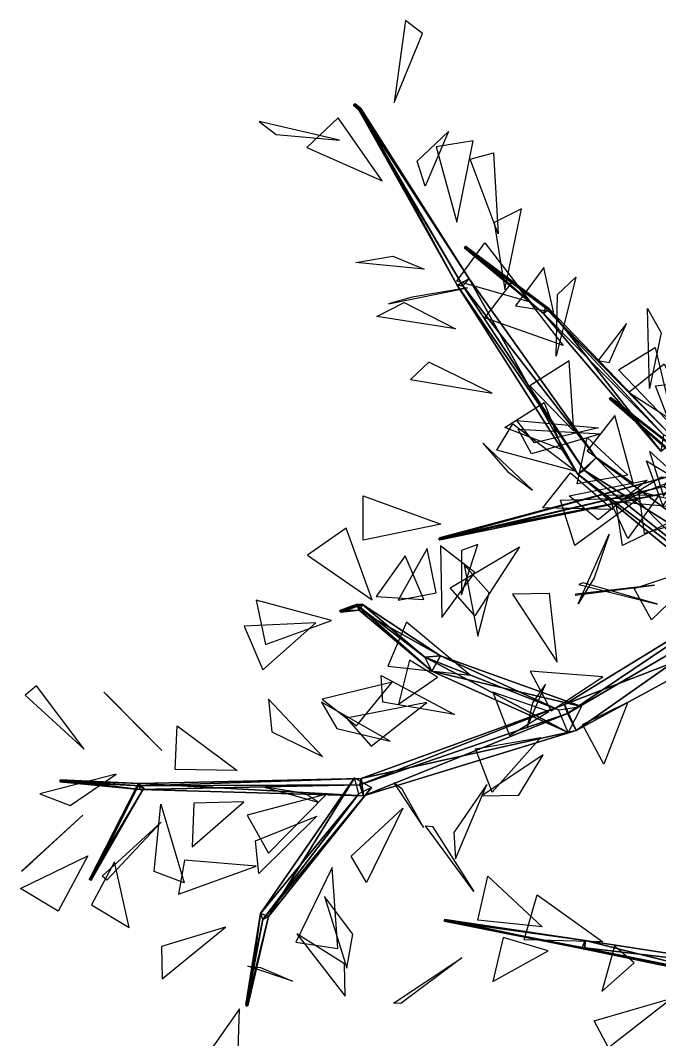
# Model space of a CAD drawing. Extents: x -154 to 171, y -158 to 169.
# Drawn here: x -153.9 to -113.8, y -48.7 to 15.3 of the extents above; entities that cross this region are included whole.
import ezdxf

# ---------------------------------------------------------------- set-up
doc = ezdxf.new("R2010")
doc.units = 0
doc.layers.add('Branches', color=15, linetype='CONTINUOUS')
doc.layers.add('Leaves', color=3, linetype='CONTINUOUS')

msp = doc.modelspace()

# ---------------------------------------------------------------- linework, layer by layer
at = {"layer": 'Branches', "color": 15}
for points in [[(-132.898514, 10.093814, 172.941772), (-132.997192, 10.018174, 172.979385), (-132.672714, 9.727954, 173.294464)], [(-132.997192, 10.018174, 172.979385), (-132.898514, 10.093814, 172.941772), (-132.928101, 9.987109, 172.873856)], [(-132.997192, 10.018174, 172.979385), (-132.592896, 9.695518, 173.163025), (-132.672714, 9.727954, 173.294464)], [(-132.997192, 10.018174, 172.979385), (-132.928101, 9.987109, 172.873856), (-132.592896, 9.695518, 173.163025)], [(-132.928101, 9.987109, 172.873856), (-132.898514, 10.093814, 172.941772), (-132.542648, 9.808167, 173.257767)], [(-132.928101, 9.987109, 172.873856), (-132.542648, 9.808167, 173.257767), (-132.592896, 9.695518, 173.163025)], [(-132.898514, 10.093814, 172.941772), (-132.672714, 9.727954, 173.294464), (-132.542648, 9.808167, 173.257767)], [(-132.542648, 9.808167, 173.257767), (-132.672714, 9.727954, 173.294464), (-126.478149, -1.310099, 179.433731)], [(-132.672714, 9.727954, 173.294464), (-126.133034, -1.35319, 178.631485), (-126.478149, -1.310099, 179.433731)], [(-132.672714, 9.727954, 173.294464), (-132.592896, 9.695518, 173.163025), (-126.133034, -1.35319, 178.631485)], [(-132.592896, 9.695518, 173.163025), (-132.542648, 9.808167, 173.257767), (-125.729919, -0.897912, 179.247162)], [(-132.592896, 9.695518, 173.163025), (-125.729919, -0.897912, 179.247162), (-126.133034, -1.35319, 178.631485)], [(-132.542648, 9.808167, 173.257767), (-126.478149, -1.310099, 179.433731), (-125.729919, -0.897912, 179.247162)], [(-126.018875, 1.035467, 216.641647), (-125.980827, 1.130406, 216.561554), (-120.929146, -2.726, 214.10881)], [(-126.018875, 1.035467, 216.641647), (-125.932137, 1.123441, 216.681793), (-125.980827, 1.130406, 216.561554)], [(-125.932137, 1.123441, 216.681793), (-126.018875, 1.035467, 216.641647), (-121.055916, -3.090911, 214.393692)], [(-126.018875, 1.035467, 216.641647), (-120.929146, -2.726, 214.10881), (-121.055916, -3.090911, 214.393692)], [(-125.980827, 1.130406, 216.561554), (-120.697571, -2.796555, 214.517532), (-120.929146, -2.726, 214.10881)], [(-125.980827, 1.130406, 216.561554), (-125.932137, 1.123441, 216.681793), (-120.697571, -2.796555, 214.517532)], [(-125.932137, 1.123441, 216.681793), (-121.055916, -3.090911, 214.393692), (-120.697571, -2.796555, 214.517532)], [(-125.729919, -0.897912, 179.247162), (-126.478149, -1.310099, 179.433731), (-118.885429, -13.187227, 181.208481)], [(-126.133034, -1.35319, 178.631485), (-125.729919, -0.897912, 179.247162), (-117.740746, -12.155353, 180.81076)], [(-125.729919, -0.897912, 179.247162), (-118.885429, -13.187227, 181.208481), (-117.740746, -12.155353, 180.81076)], [(-126.478149, -1.310099, 179.433731), (-118.503952, -12.945934, 179.682205), (-118.885429, -13.187227, 181.208481)], [(-126.478149, -1.310099, 179.433731), (-126.133034, -1.35319, 178.631485), (-118.503952, -12.945934, 179.682205)], [(-126.133034, -1.35319, 178.631485), (-117.740746, -12.155353, 180.81076), (-118.503952, -12.945934, 179.682205)], [(-121.055916, -3.090911, 214.393692), (-120.929146, -2.726, 214.10881), (-113.510384, -10.707273, 205.531906)], [(-120.697571, -2.796555, 214.517532), (-121.055916, -3.090911, 214.393692), (-113.67408, -11.751442, 206.094269)], [(-121.055916, -3.090911, 214.393692), (-113.510384, -10.707273, 205.531906), (-113.67408, -11.751442, 206.094269)], [(-120.929146, -2.726, 214.10881), (-112.742416, -11.0505, 206.366333), (-113.510384, -10.707273, 205.531906)], [(-120.929146, -2.726, 214.10881), (-120.697571, -2.796555, 214.517532), (-112.742416, -11.0505, 206.366333)], [(-120.697571, -2.796555, 214.517532), (-113.67408, -11.751442, 206.094269), (-112.742416, -11.0505, 206.366333)], [(-116.908081, -8.412162, 269.948944), (-116.808662, -8.369725, 270.020996), (-110.81102, -13.088348, 264.948029)], [(-116.808662, -8.369725, 270.020996), (-116.908081, -8.412162, 269.948944), (-116.871216, -8.478588, 270.054321)], [(-116.871216, -8.478588, 270.054321), (-116.908081, -8.412162, 269.948944), (-111.270798, -13.284606, 264.614868)], [(-116.908081, -8.412162, 269.948944), (-110.81102, -13.088348, 264.948029), (-111.270798, -13.284606, 264.614868)], [(-116.808662, -8.369725, 270.020996), (-116.871216, -8.478588, 270.054321), (-111.100304, -13.591803, 265.102203)], [(-116.871216, -8.478588, 270.054321), (-111.270798, -13.284606, 264.614868), (-111.100304, -13.591803, 265.102203)], [(-116.808662, -8.369725, 270.020996), (-111.100304, -13.591803, 265.102203), (-110.81102, -13.088348, 264.948029)], [(-117.740746, -12.155353, 180.81076), (-118.885429, -13.187227, 181.208481), (-107.958099, -22.160564, 181.528549)], [(-118.503952, -12.945934, 179.682205), (-117.740746, -12.155353, 180.81076), (-106.571274, -20.396481, 180.952286)], [(-117.740746, -12.155353, 180.81076), (-107.958099, -22.160564, 181.528549), (-106.571274, -20.396481, 180.952286)], [(-127.634949, -17.272581, 259.764038), (-113.082962, -13.307942, 251.237717), (-113.494194, -13.962742, 250.585526)], [(-127.634949, -17.272581, 259.764038), (-127.597023, -17.191259, 259.857971), (-113.082962, -13.307942, 251.237717)], [(-127.597023, -17.191259, 259.857971), (-112.953278, -14.304193, 251.355591), (-113.082962, -13.307942, 251.237717)], [(-118.885429, -13.187227, 181.208481), (-118.503952, -12.945934, 179.682205), (-107.570152, -21.673189, 179.297119)], [(-118.885429, -13.187227, 181.208481), (-107.570152, -21.673189, 179.297119), (-107.958099, -22.160564, 181.528549)], [(-118.503952, -12.945934, 179.682205), (-106.571274, -20.396481, 180.952286), (-107.570152, -21.673189, 179.297119)], [(-127.564041, -17.316786, 259.863495), (-127.634949, -17.272581, 259.764038), (-113.494194, -13.962742, 250.585526)], [(-127.564041, -17.316786, 259.863495), (-113.494194, -13.962742, 250.585526), (-112.953278, -14.304193, 251.355591)], [(-127.597023, -17.191259, 259.857971), (-127.564041, -17.316786, 259.863495), (-112.953278, -14.304193, 251.355591)], [(-127.597023, -17.191259, 259.857971), (-127.634949, -17.272581, 259.764038), (-127.564041, -17.316786, 259.863495)], [(-119.727036, -27.669575, 179.985489), (-106.865608, -22.705267, 181.040604), (-108.055786, -20.511227, 181.536285)], [(-119.543098, -28.239017, 178.258652), (-119.727036, -27.669575, 179.985489), (-108.055786, -20.511227, 181.536285)], [(-119.543098, -28.239017, 178.258652), (-108.055786, -20.511227, 181.536285), (-107.178139, -21.013741, 179.201065)], [(-119.000374, -29.305088, 179.615219), (-119.543098, -28.239017, 178.258652), (-107.178139, -21.013741, 179.201065)], [(-119.000374, -29.305088, 179.615219), (-107.178139, -21.013741, 179.201065), (-106.865608, -22.705267, 181.040604)], [(-133.854889, -21.758207, 150.725754), (-132.631714, -21.728323, 156.015793), (-132.831879, -21.383699, 156.108246)], [(-133.728058, -21.754234, 150.697998), (-133.854889, -21.758207, 150.725754), (-132.831879, -21.383699, 156.108246)], [(-133.854889, -21.758207, 150.725754), (-133.786804, -21.8685, 150.717163), (-132.631714, -21.728323, 156.015793)], [(-133.854889, -21.758207, 150.725754), (-133.728058, -21.754234, 150.697998), (-133.786804, -21.8685, 150.717163)], [(-133.786804, -21.8685, 150.717163), (-132.438385, -21.373081, 155.996765), (-132.631714, -21.728323, 156.015793)], [(-133.786804, -21.8685, 150.717163), (-133.728058, -21.754234, 150.697998), (-132.438385, -21.373081, 155.996765)], [(-133.728058, -21.754234, 150.697998), (-132.831879, -21.383699, 156.108246), (-132.438385, -21.373081, 155.996765)], [(-132.438385, -21.373081, 155.996765), (-132.831879, -21.383699, 156.108246), (-128.514679, -24.684324, 169.154999)], [(-132.831879, -21.383699, 156.108246), (-128.073593, -25.582235, 168.637436), (-128.514679, -24.684324, 169.154999)], [(-132.831879, -21.383699, 156.108246), (-132.631714, -21.728323, 156.015793), (-128.073593, -25.582235, 168.637436)], [(-132.631714, -21.728323, 156.015793), (-132.438385, -21.373081, 155.996765), (-127.528221, -24.610285, 168.616409)], [(-132.631714, -21.728323, 156.015793), (-127.528221, -24.610285, 168.616409), (-128.073593, -25.582235, 168.637436)], [(-132.438385, -21.373081, 155.996765), (-128.514679, -24.684324, 169.154999), (-127.528221, -24.610285, 168.616409)], [(-119.727036, -27.669575, 179.985489), (-119.000374, -29.305088, 179.615219), (-106.865608, -22.705267, 181.040604)], [(-127.528221, -24.610285, 168.616409), (-128.514679, -24.684324, 169.154999), (-120.115112, -27.99465, 179.989548)], [(-128.514679, -24.684324, 169.154999), (-119.493378, -29.43273, 179.005951), (-120.115112, -27.99465, 179.989548)], [(-128.514679, -24.684324, 169.154999), (-128.073593, -25.582235, 168.637436), (-119.493378, -29.43273, 179.005951)], [(-128.073593, -25.582235, 168.637436), (-127.528221, -24.610285, 168.616409), (-118.66201, -27.786301, 178.863861)], [(-127.528221, -24.610285, 168.616409), (-120.115112, -27.99465, 179.989548), (-118.66201, -27.786301, 178.863861)], [(-128.073593, -25.582235, 168.637436), (-118.66201, -27.786301, 178.863861), (-119.493378, -29.43273, 179.005951)], [(-132.593796, -32.727497, 181.056915), (-119.727036, -27.669575, 179.985489), (-119.543098, -28.239017, 178.258652)], [(-132.593796, -32.727497, 181.056915), (-132.515717, -32.323944, 182.088379), (-119.727036, -27.669575, 179.985489)], [(-132.515717, -32.323944, 182.088379), (-119.000374, -29.305088, 179.615219), (-119.727036, -27.669575, 179.985489)], [(-132.36673, -33.406338, 181.890656), (-132.593796, -32.727497, 181.056915), (-119.543098, -28.239017, 178.258652)], [(-132.36673, -33.406338, 181.890656), (-119.543098, -28.239017, 178.258652), (-119.000374, -29.305088, 179.615219)], [(-132.515717, -32.323944, 182.088379), (-132.36673, -33.406338, 181.890656), (-119.000374, -29.305088, 179.615219)], [(-151.434265, -32.397591, 181.947678), (-151.438309, -32.5256, 181.925934), (-146.436798, -33.020939, 183.130661)], [(-151.434265, -32.397591, 181.947678), (-151.410172, -32.444069, 181.828796), (-151.438309, -32.5256, 181.925934)], [(-151.438309, -32.5256, 181.925934), (-151.410172, -32.444069, 181.828796), (-146.408951, -32.773785, 182.831497)], [(-151.438309, -32.5256, 181.925934), (-146.408951, -32.773785, 182.831497), (-146.436798, -33.020939, 183.130661)], [(-151.434265, -32.397591, 181.947678), (-146.436798, -33.020939, 183.130661), (-146.427475, -32.633812, 183.19838)], [(-151.410172, -32.444069, 181.828796), (-151.434265, -32.397591, 181.947678), (-146.427475, -32.633812, 183.19838)], [(-151.410172, -32.444069, 181.828796), (-146.427475, -32.633812, 183.19838), (-146.408951, -32.773785, 182.831497)], [(-146.427475, -32.633812, 183.19838), (-146.436798, -33.020939, 183.130661), (-132.36673, -33.406338, 181.890656)], [(-146.427475, -32.633812, 183.19838), (-132.36673, -33.406338, 181.890656), (-132.515717, -32.323944, 182.088379)], [(-146.408951, -32.773785, 182.831497), (-146.427475, -32.633812, 183.19838), (-132.515717, -32.323944, 182.088379)], [(-146.408951, -32.773785, 182.831497), (-132.515717, -32.323944, 182.088379), (-132.593796, -32.727497, 181.056915)], [(-138.836212, -40.801777, 172.014984), (-132.672653, -33.286858, 182.194733), (-132.939484, -32.282707, 181.50679)], [(-138.352417, -41.004429, 172.004303), (-138.836212, -40.801777, 172.014984), (-132.939484, -32.282707, 181.50679)], [(-138.352417, -41.004429, 172.004303), (-132.939484, -32.282707, 181.50679), (-131.864105, -32.88821, 181.334427)], [(-149.594711, -38.67662, 183.768433), (-149.60144, -38.655926, 183.8965), (-146.557587, -32.709293, 183.271057)], [(-149.60144, -38.655926, 183.8965), (-146.182678, -32.934372, 183.086395), (-146.557587, -32.709293, 183.271057)], [(-149.60144, -38.655926, 183.8965), (-149.49884, -38.717525, 183.845963), (-146.182678, -32.934372, 183.086395)], [(-149.594711, -38.67662, 183.768433), (-146.557587, -32.709293, 183.271057), (-146.532959, -32.784874, 182.803085)], [(-149.49884, -38.717525, 183.845963), (-149.594711, -38.67662, 183.768433), (-146.532959, -32.784874, 182.803085)], [(-149.49884, -38.717525, 183.845963), (-146.532959, -32.784874, 182.803085), (-146.182678, -32.934372, 183.086395)], [(-146.436798, -33.020939, 183.130661), (-132.593796, -32.727497, 181.056915), (-132.36673, -33.406338, 181.890656)], [(-146.436798, -33.020939, 183.130661), (-146.408951, -32.773785, 182.831497), (-132.593796, -32.727497, 181.056915)], [(-138.836212, -40.801777, 172.014984), (-138.70314, -41.194138, 172.336838), (-132.672653, -33.286858, 182.194733)], [(-138.70314, -41.194138, 172.336838), (-131.864105, -32.88821, 181.334427), (-132.672653, -33.286858, 182.194733)], [(-138.70314, -41.194138, 172.336838), (-138.352417, -41.004429, 172.004303), (-131.864105, -32.88821, 181.334427)], [(-149.594711, -38.67662, 183.768433), (-149.49884, -38.717525, 183.845963), (-149.60144, -38.655926, 183.8965)], [(-139.763626, -46.551941, 166.884384), (-138.70314, -41.194138, 172.336838), (-138.836212, -40.801777, 172.014984)], [(-139.638977, -46.58667, 166.895844), (-139.763626, -46.551941, 166.884384), (-138.836212, -40.801777, 172.014984)], [(-139.728775, -46.640705, 166.972595), (-138.352417, -41.004429, 172.004303), (-138.70314, -41.194138, 172.336838)], [(-139.728775, -46.640705, 166.972595), (-139.638977, -46.58667, 166.895844), (-138.352417, -41.004429, 172.004303)], [(-139.638977, -46.58667, 166.895844), (-138.836212, -40.801777, 172.014984), (-138.352417, -41.004429, 172.004303)], [(-139.763626, -46.551941, 166.884384), (-139.728775, -46.640705, 166.972595), (-138.70314, -41.194138, 172.336838)], [(-127.290039, -41.277382, 230.804611), (-127.260193, -41.178604, 230.883514), (-118.432045, -42.51247, 229.587799)], [(-127.274567, -41.298313, 230.931885), (-127.260193, -41.178604, 230.883514), (-127.290039, -41.277382, 230.804611)], [(-127.274567, -41.298313, 230.931885), (-127.290039, -41.277382, 230.804611), (-118.624466, -42.946659, 229.246338)], [(-127.290039, -41.277382, 230.804611), (-118.432045, -42.51247, 229.587799), (-118.624466, -42.946659, 229.246338)], [(-127.260193, -41.178604, 230.883514), (-127.274567, -41.298313, 230.931885), (-118.462166, -43.062199, 229.80278)], [(-127.274567, -41.298313, 230.931885), (-118.624466, -42.946659, 229.246338), (-118.462166, -43.062199, 229.80278)], [(-127.260193, -41.178604, 230.883514), (-118.462166, -43.062199, 229.80278), (-118.432045, -42.51247, 229.587799)], [(-118.624466, -42.946659, 229.246338), (-118.432045, -42.51247, 229.587799), (-106.208702, -44.385807, 223.216354)], [(-118.432045, -42.51247, 229.587799), (-118.462166, -43.062199, 229.80278), (-106.007782, -45.629787, 223.5681)], [(-118.432045, -42.51247, 229.587799), (-106.007782, -45.629787, 223.5681), (-106.208702, -44.385807, 223.216354)], [(-118.462166, -43.062199, 229.80278), (-118.624466, -42.946659, 229.246338), (-106.670883, -45.343212, 222.477341)], [(-118.624466, -42.946659, 229.246338), (-106.208702, -44.385807, 223.216354), (-106.670883, -45.343212, 222.477341)], [(-118.462166, -43.062199, 229.80278), (-106.670883, -45.343212, 222.477341), (-106.007782, -45.629787, 223.5681)], [(-139.763626, -46.551941, 166.884384), (-139.638977, -46.58667, 166.895844), (-139.728775, -46.640705, 166.972595)]]:
    msp.add_3dface(points, dxfattribs=at)
at = {"layer": 'Leaves', "color": 3}
for points in [[(-130.43396, 10.186909, 173.954483), (-128.669647, 14.527677, 171.653397), (-129.723724, 15.344069, 174.340851)], [(-133.882233, 7.802757, 173.326248), (-138.924011, 8.982954, 172.664703), (-137.869934, 8.166562, 169.977249)], [(-131.194641, 5.259194, 177.546799), (-133.962143, 9.212573, 179.537201), (-135.926392, 7.351425, 178.241867)], [(-128.486511, 4.922653, 173.923721), (-128.996475, 6.490237, 168.970688), (-127.032227, 8.351385, 170.266022)], [(-126.496857, 2.662751, 179.444992), (-125.467537, 7.780256, 179.40448), (-127.800598, 7.384787, 181.248505)], [(-123.903969, 1.928972, 215.305191), (-125.670937, 6.613849, 213.828796), (-124.190865, 7.023692, 216.405899)], [(-123.482094, -1.566605, 180.933701), (-122.439354, 3.497351, 181.654144), (-124.162483, 2.636326, 183.954025)], [(-121.872299, -2.372641, 212.326218), (-126.509926, -1.060518, 210.32103), (-124.744698, 1.351159, 210.060669)], [(-128.549255, -0.288723, 176.215317), (-132.856049, 0.114735, 173.293198), (-130.522995, 0.510204, 171.449173)], [(-120.424561, -2.972804, 216.582687), (-121.040031, -0.18462, 220.952728), (-122.80526, -2.596297, 221.213089)], [(-119.817482, -5.087691, 209.707382), (-124.734848, -3.355256, 209.446228), (-122.965378, -1.035576, 208.74762)], [(-120.260811, -5.777837, 178.424362), (-120.175484, -1.884161, 174.948441), (-119.023521, -0.792456, 177.494247)], [(-125.821877, -1.475708, 216.948135), (-129.307999, -2.060278, 220.789383), (-130.788071, -2.470121, 218.21228)], [(-126.579674, -4.047677, 177.684067), (-131.530182, -3.264984, 176.22467), (-129.807053, -2.403959, 173.924789)], [(-114.386719, -7.797573, 269.534302), (-114.506783, -2.761196, 270.901978), (-113.65538, -4.295227, 273.33548)], [(-116.923729, -6.176494, 213.421539), (-115.837502, -3.717509, 217.896301), (-117.606972, -6.037189, 218.59491)], [(-112.822411, -10.305393, 264.762543), (-116.341606, -6.634075, 263.584961), (-114.022446, -5.226084, 264.865204)], [(-124.274529, -8.104853, 181.238419), (-128.267624, -6.15188, 183.975388), (-129.419586, -7.243585, 181.429581)], [(-119.15464, -10.490496, 183.133026), (-119.439713, -6.058372, 185.876205), (-121.912926, -7.630245, 186.518417)], [(-111.318138, -10.864004, 199.985672), (-115.703491, -8.052187, 200.320953), (-113.456825, -6.248289, 201.156677)], [(-112.665245, -11.106895, 256.262939), (-114.007492, -7.624198, 259.912476), (-111.061821, -7.295299, 259.448944)], [(-119.854271, -11.660603, 177.574768), (-123.476974, -10.246078, 174.092651), (-121.003761, -8.674206, 173.450439)], [(-115.405266, -13.762319, 183.3936), (-116.560089, -9.500426, 186.177948), (-118.298325, -11.71057, 187.223801)], [(-119.00589, -13.023563, 253.023849), (-123.993401, -11.669269, 252.288589), (-122.983749, -10.026144, 254.586578)], [(-117.591881, -10.282806, 208.507965), (-121.607208, -11.209739, 211.712326), (-122.729645, -9.815442, 209.304825)], [(-117.438309, -10.648087, 268.805054), (-121.797264, -11.900633, 271.38974), (-122.648666, -10.366602, 268.956238)], [(-115.747787, -13.249846, 251.755905), (-118.944756, -13.799753, 255.845764), (-118.309715, -10.875315, 255.635086)], [(-121.750244, -14.201165, 257.871063), (-124.856483, -11.247366, 260.850372), (-123.307243, -13.018553, 262.711212)], [(-112.60273, -13.350805, 253.610306), (-114.389694, -11.733688, 258.240814), (-113.497871, -14.574773, 258.605347)], [(-112.461998, -13.626966, 267.087341), (-113.541595, -15.15995, 271.959137), (-114.578911, -12.35816, 271.687195)], [(-116.693413, -15.419106, 177.75148), (-121.099579, -15.313481, 174.954254), (-119.361343, -13.103337, 173.908401)], [(-112.668327, -13.491411, 267.987335), (-113.628151, -13.378898, 273.117279), (-115.947311, -14.786889, 271.837036)], [(-114.537697, -13.568605, 205.269989), (-117.62339, -16.049093, 208.672287), (-119.430038, -14.555823, 206.799805)], [(-127.500092, -16.320662, 257.409851), (-132.393295, -17.344545, 255.907089), (-132.39241, -14.548137, 256.993408)], [(-114.953545, -14.649469, 249.240189), (-119.089363, -17.663689, 248.210876), (-119.981186, -14.822604, 247.846329)], [(-113.770004, -14.494393, 261.625397), (-115.745018, -17.223757, 265.612885), (-117.028015, -14.513476, 265.70401)], [(-110.01828, -15.540002, 196.368362), (-114.708038, -16.919224, 198.199738), (-115.051804, -14.251371, 196.871429)], [(-111.397331, -15.376365, 246.562271), (-116.083885, -17.670427, 246.715714), (-116.509956, -14.911964, 245.616013)], [(-131.816315, -21.090639, 162.482529), (-133.463348, -16.587162, 160.419525), (-135.900055, -18.286999, 160.835495)], [(-116.926468, -16.952513, 254.91954), (-117.861748, -19.703911, 259.256012), (-118.871399, -21.347036, 256.958038)], [(-130.194458, -21.117958, 156.406433), (-127.797333, -20.645155, 151.793381), (-128.371887, -17.862322, 152.755539)], [(-127.442978, -22.196587, 166.092499), (-125.362686, -19.361, 162.234802), (-127.523865, -17.684992, 163.467819)], [(-122.558197, -17.750711, 255.165192), (-125.374741, -22.101614, 255.787079), (-126.923981, -20.330427, 253.926239)], [(-125.184433, -17.607016, 260.719299), (-126.21402, -17.980234, 265.823273), (-126.214897, -20.776642, 264.736938)], [(-131.575851, -20.883244, 151.719345), (-128.57135, -21.073153, 147.454727), (-129.750885, -18.316631, 147.556168)], [(-125.174583, -23.370253, 169.697174), (-124.475281, -20.656736, 165.292877), (-126.034081, -18.8936, 167.153381)], [(-110.532669, -18.771832, 200.529755), (-114.265877, -22.345417, 201.266434), (-115.343224, -20.369673, 199.282562)], [(-114.067406, -20.162004, 180.658966), (-119.010605, -20.727249, 182.238632), (-119.051674, -20.788383, 179.239532)], [(-113.88398, -21.368668, 180.011948), (-118.564682, -20.02557, 178.13121), (-118.831398, -20.123533, 181.117722)], [(-134.390015, -22.38735, 157.57251), (-139.108047, -21.110613, 155.739441), (-138.533493, -23.893446, 154.777283)], [(-120.185913, -25.005356, 178.414398), (-120.679718, -20.691584, 175.516556), (-123.002823, -20.725737, 177.414459)], [(-135.368729, -22.539944, 152.6353), (-139.870575, -22.736843, 150.000031), (-138.69104, -25.493366, 149.89859)], [(-125.663826, -25.819801, 175.971298), (-129.67186, -22.492016, 175.637375), (-130.845657, -25.252251, 175.694794)], [(-129.485901, -24.888891, 160.612595), (-130.159775, -27.642828, 156.229477), (-127.723068, -25.942991, 155.813507)], [(-117.315384, -25.936523, 182.555374), (-121.899734, -25.571999, 185.025375), (-120.567139, -28.05932, 186.043915)], [(-130.576981, -26.257168, 166.118805), (-134.97818, -27.343214, 163.53038), (-132.817001, -29.019222, 162.297363)], [(-126.6492, -28.295053, 178.911774), (-131.15947, -27.515648, 176.401779), (-131.263718, -25.854546, 178.897751)], [(-149.924362, -30.486204, 182.677719), (-152.936493, -26.489569, 181.193146), (-153.63649, -27.082048, 184.049545)], [(-145.056122, -30.551418, 183.119904), (-148.68808, -26.89469, 182.290909), (-148.394806, -27.159826, 185.26474)], [(-120.70948, -28.103182, 182.452774), (-124.238319, -26.890739, 186.103424), (-123.191818, -29.617676, 186.78801)], [(-121.74778, -27.563992, 172.179825), (-122.091141, -29.151478, 167.218781), (-120.917336, -26.391243, 167.161362)], [(-134.952423, -30.943857, 183.681366), (-138.338882, -27.33429, 185.340576), (-138.125076, -29.382977, 187.521667)], [(-130.699539, -29.975927, 182.944565), (-135.01622, -27.530046, 184.56749), (-134.037598, -29.175379, 186.877289)], [(-128.390839, -27.552389, 170.965729), (-133.441544, -28.525608, 170.075058), (-131.882736, -30.288744, 168.214554)], [(-115.755325, -27.521664, 176.643265), (-117.260681, -31.418938, 173.513535), (-118.593277, -28.931616, 172.494995)], [(-140.31752, -31.828424, 180.233963), (-144.213013, -31.753534, 176.759842), (-144.090958, -29.014399, 177.97731)], [(-121.211296, -29.744293, 176.682785), (-124.283089, -33.186497, 174.240387), (-125.32959, -30.45956, 173.555801)], [(-121.071884, -30.839588, 177.224945), (-124.929482, -33.413063, 174.82782), (-122.606377, -33.37891, 172.929916)], [(-147.922363, -32.04007, 184.586563), (-152.709824, -33.29583, 186.245834), (-150.814819, -34.014, 188.457886)], [(-130.469421, -32.591396, 179.872131), (-128.592148, -35.399338, 175.892014), (-129.931458, -32.996258, 174.695587)], [(-134.702026, -33.296734, 183.193481), (-139.679703, -34.62075, 182.345093), (-138.340393, -37.02383, 183.541519)], [(-135.209335, -33.814789, 176.64035), (-136.029785, -33.260208, 171.514999), (-138.678421, -32.846558, 172.861725)], [(-124.606277, -32.705772, 181.932495), (-126.696648, -35.714939, 185.650726), (-126.5924, -37.376041, 183.154755)], [(-145.119995, -33.940933, 181.568741), (-143.643768, -38.878185, 180.735474), (-145.538773, -38.160015, 178.523422)], [(-139.885574, -33.79945, 184.625168), (-143.026962, -33.869415, 188.793701), (-143.149017, -36.608551, 187.576233)], [(-129.89064, -34.178257, 179.608414), (-132.174591, -38.853897, 179.193726), (-133.153214, -37.208565, 176.883926)], [(-150.014297, -34.631523, 181.795853), (-153.876419, -38.142101, 181.69664), (-153.176422, -37.549622, 178.84024)], [(-145.098633, -35.0695, 182.721283), (-148.503571, -38.721306, 184.24469), (-148.796844, -38.456169, 181.270859)], [(-135.299011, -34.690975, 180.195709), (-138.949448, -38.29562, 179.230911), (-139.163254, -36.246933, 177.04982)], [(-125.441605, -39.429844, 230.622223), (-128.48082, -35.308228, 229.609573), (-128.038193, -35.344692, 232.576523)], [(-149.702133, -37.179058, 181.72493), (-151.573486, -40.668961, 178.323654), (-153.942932, -39.246414, 179.490723)], [(-148.023026, -37.560184, 185.598526), (-149.462921, -40.263294, 189.825821), (-147.093475, -41.685841, 188.658752)], [(-139.119736, -37.843407, 175.276474), (-143.622223, -37.461079, 172.662796), (-144.007523, -39.594814, 174.73613)], [(-134.346756, -37.916809, 179.596741), (-136.626724, -42.603344, 179.8936), (-133.978088, -43.016994, 178.546875)], [(-121.135208, -41.644997, 227.784286), (-125.188461, -41.237904, 224.52002), (-124.544525, -38.457893, 225.445709)], [(-134.820999, -39.731655, 174.132095), (-133.418915, -44.245937, 171.917282), (-133.033615, -42.112202, 169.843948)], [(-117.324493, -42.588486, 226.293076), (-122.257637, -42.473721, 224.589874), (-121.45591, -39.628475, 225.101563)], [(-141.045883, -41.666985, 171.537491), (-145.059952, -42.875038, 168.426575), (-145.022614, -44.921703, 170.61969)], [(-136.555069, -42.09314, 171.063339), (-133.53093, -46.012207, 169.406372), (-133.568268, -43.965542, 167.213257)], [(-120.76265, -43.150589, 232.046707), (-123.591187, -42.310608, 236.352966), (-124.235123, -45.090618, 235.427277)], [(-115.34433, -43.90316, 230.500778), (-116.578384, -42.866776, 235.465958), (-117.380112, -45.712021, 234.954269)], [(-138.842194, -44.203106, 166.391846), (-136.828857, -45.060616, 161.652527), (-139.649414, -44.127785, 161.235031)], [(-126.188568, -43.602116, 230.682373), (-130.031143, -46.476658, 232.737015), (-130.47377, -46.440193, 229.770065)], [(-112.96373, -46.132545, 224.949738), (-116.961708, -49.263294, 226.159927), (-117.862968, -47.565311, 223.85675)], [(-140.158722, -46.80785, 169.466187), (-143.162003, -51.077457, 169.437607), (-140.341446, -52.010288, 169.855103)]]:
    msp.add_3dface(points, dxfattribs=at)

doc.saveas('drawing.dxf')
